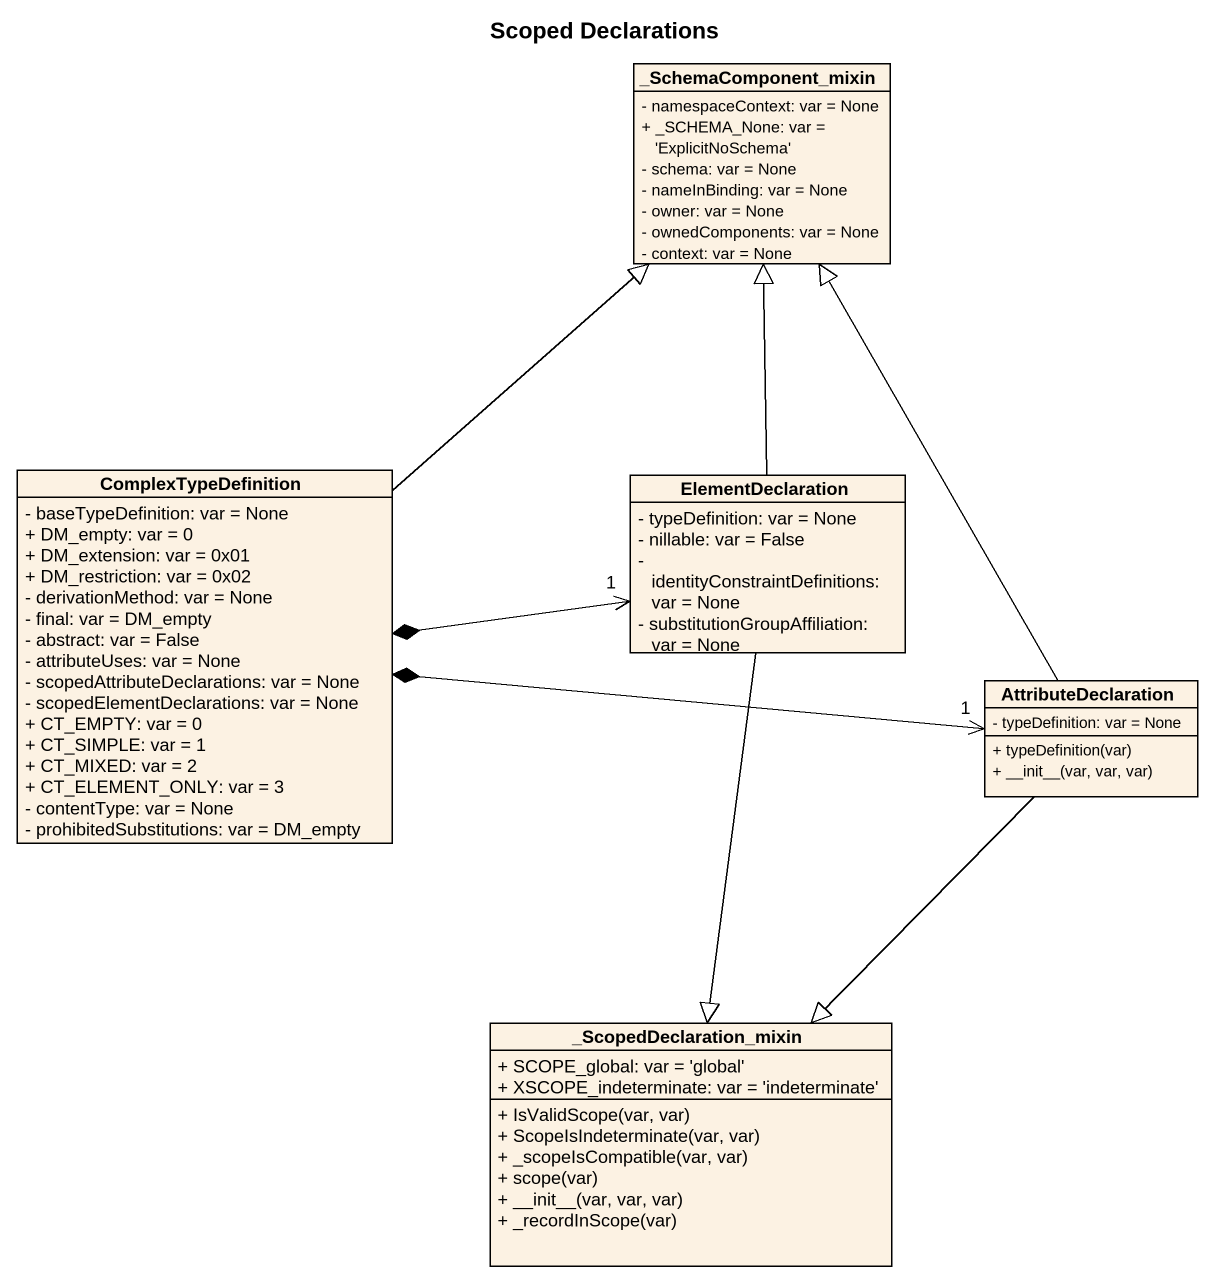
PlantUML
@startuml
title Scoped Declarations
hide circle
hide empty members
skinparam classAttributeIconSize 0
class "_SchemaComponent_mixin" as SchemaComponent_mixin {
  - namespaceContext: var = None
  + _SCHEMA_None: var = 'ExplicitNoSchema'
  - schema: var = None
  - nameInBinding: var = None
  - owner: var = None
  - ownedComponents: var = None
  - context: var = None
}
class ComplexTypeDefinition {
  - baseTypeDefinition: var = None
  + DM_empty: var = 0
  + DM_extension: var = 0x01
  + DM_restriction: var = 0x02
  - derivationMethod: var = None
  - final: var = DM_empty
  - abstract: var = False
  - attributeUses: var = None
  - scopedAttributeDeclarations: var = None
  - scopedElementDeclarations: var = None
  + CT_EMPTY: var = 0
  + CT_SIMPLE: var = 1
  + CT_MIXED: var = 2
  + CT_ELEMENT_ONLY: var = 3
  - contentType: var = None
  - prohibitedSubstitutions: var = DM_empty
}
class ElementDeclaration {
  - typeDefinition: var = None
  - nillable: var = False
  - identityConstraintDefinitions: var = None
  - substitutionGroupAffiliation: var = None
}
class AttributeDeclaration {
  - typeDefinition: var = None
  + typeDefinition(var)
  + ~__init~__(var, var, var)
}
class "_ScopedDeclaration_mixin" as ScopedDeclaration_mixin {
  + SCOPE_global: var = 'global'
  + XSCOPE_indeterminate: var = 'indeterminate'
  + IsValidScope(var, var)
  + ScopeIsIndeterminate(var, var)
  + _scopeIsCompatible(var, var)
  + scope(var)
  + ~__init~__(var, var, var)
  + _recordInScope(var)
}
ComplexTypeDefinition -up-|> SchemaComponent_mixin
ComplexTypeDefinition *-right-> "1" ElementDeclaration
ComplexTypeDefinition *-right-> "1" AttributeDeclaration
ElementDeclaration -up-|> SchemaComponent_mixin
ElementDeclaration --|> ScopedDeclaration_mixin
AttributeDeclaration -up-|> SchemaComponent_mixin
AttributeDeclaration --|> ScopedDeclaration_mixin
@enduml
